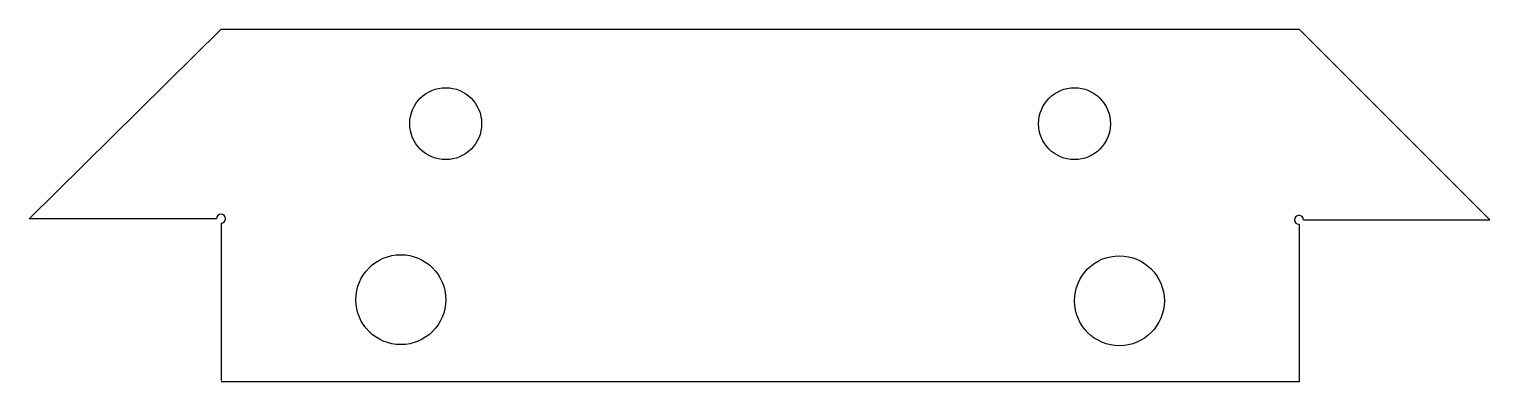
# Model space of a CAD drawing. Header units: millimetres. Extents: x 2170 to 2332, y 1048 to 1087.
import ezdxf

# ---------------------------------------------------------------- set-up
doc = ezdxf.new("R2010")
doc.units = ezdxf.units.MM

msp = doc.modelspace()

# ---------------------------------------------------------------- linework, layer by layer
for p, q in [((2191.21, 1086.76), (2169.85, 1065.69)), ((2191.21, 1086.76), (2311.21, 1086.76)), ((2311.21, 1086.76), (2332.44, 1065.57)), ((2190.71, 1065.69), (2169.85, 1065.69)), ((2191.21, 1065.19), (2191.21, 1047.69)), ((2311.21, 1065.07), (2311.21, 1047.57)), ((2311.71, 1065.57), (2332.44, 1065.57)), ((2311.21, 1047.57), (2191.21, 1047.57))]:
    msp.add_line(p, q)
for centre, radius in [((2216.21, 1076.26), 4), ((2286.21, 1076.26), 4), ((2211.21, 1056.69), 5), ((2291.21, 1056.57), 5)]:
    msp.add_circle(centre, radius)
for centre, start, end in [((2191.21, 1065.69), 270, 180), ((2311.21, 1065.57), 0, 270)]:
    msp.add_arc(centre, 0.5, start, end)

doc.saveas('drawing.dxf')
